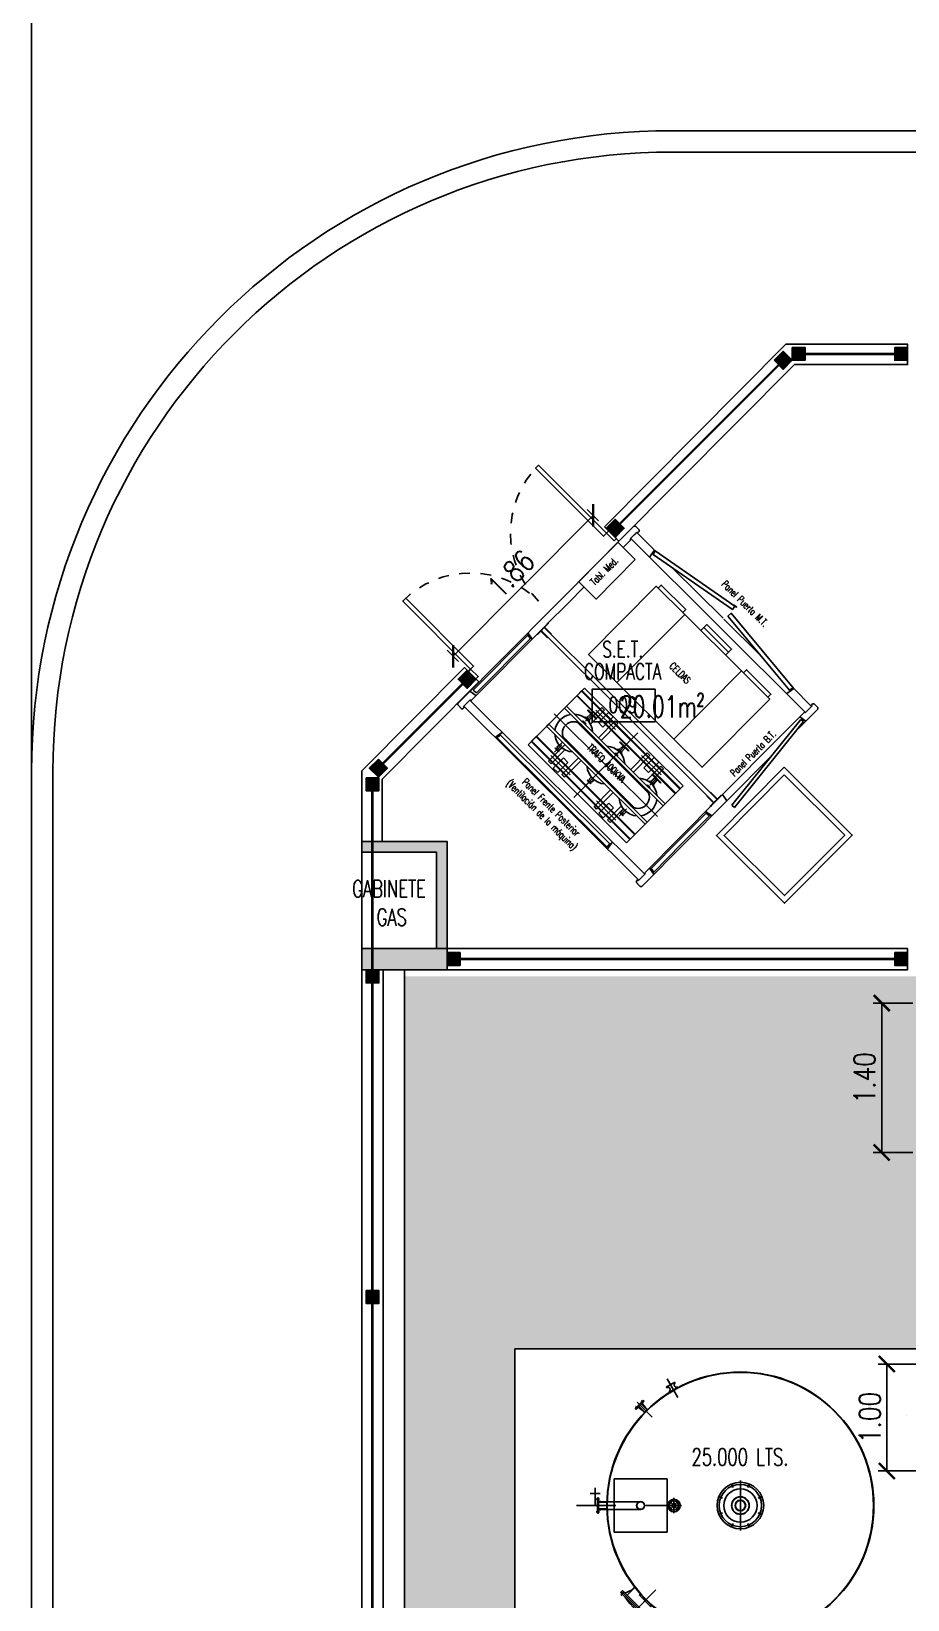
# Model space of a CAD drawing. Header units: millimetres. Extents: x -129 to 3172, y -143 to 919.
# Drawn here: x -61.63 to -53.42, y 30.02 to 44.71 of the extents above; entities that cross this region are included whole.
import ezdxf
from ezdxf.enums import TextEntityAlignment as Align

# ---------------------------------------------------------------- set-up
doc = ezdxf.new("R2010")
doc.units = ezdxf.units.MM
doc.header["$LTSCALE"] = 0.1
doc.linetypes.add('DASHED', pattern=[0.75, 0.5, -0.25])
doc.linetypes.add('HIDDEN', pattern=[9.525, 6.35, -3.175])
for name, color, linetype in [('A-CORDONES', 2, 'Continuous'), ('A-GRANZA', 8, 'Continuous'), ('A-MURO BLOCK', 4, 'Continuous'), ('A-TXT', 1, 'Continuous'), ('A-VISTAS', 251, 'Continuous'), ('C-METALICA', 8, 'Continuous'), ('E-GENERAL', 8, 'Continuous'), ('E-TXT', 7, 'Continuous'), ('H-HATCH MURO', 252, 'Continuous'), ('IE-CAÑEROS', 1, 'Continuous'), ('MET-LANA VIDRIO', 8, 'Continuous'), ('R-CUADRO REF', 1, 'Continuous'), ('R-NOMBRE LOCAL', 7, 'Continuous'), ('RLV-AUXILIARES', 252, 'Continuous'), ('RLV-CORDONES', 2, 'Continuous'), ('zA-COTAS', 1, 'Continuous')]:
    doc.layers.add(name, color=color, linetype=linetype)
doc.styles.add('ROMANS', font='ROMANS.SHX', dxfattribs={"width": 0.8, "height": 0.2})
doc.styles.get("Standard").update_dxf_attribs({"font": 'arial.ttf'})
doc.styles.add('VAUX', font='romans.shx', dxfattribs={"width": 0.85})
doc.linetypes.add('REFERENCIAL CORTE TRANSVERSAL WM$0$BATTING', pattern='A,0.00254,-2.54,[134,ltypeshp.shx,S=2.54,R=0,X=-2.54,Y=0],-5.08,[134,ltypeshp.shx,S=2.54,R=180,X=2.54,Y=0],-2.54', length=10.16254)
doc.dimstyles.new('COTA 1-125', dxfattribs={"dimtxt": 0.2, "dimasz": 0.15, "dimexe": 0.08, "dimexo": 0.08, "dimgap": 0.06, "dimtad": 1, "dimzin": 0, "dimdsep": 46, "dimtxsty": 'ROMANS', "dimblk": 'ARCHTICK', "dimcen": 0, "dimclrd": 256, "dimclre": 8, "dimclrt": 3, "dimadec": 0, "dimazin": 0, "dimtfac": 1, "dimtofl": 0, "dimtmove": 0, "dimatfit": 3, "dimldrblk": 'ARCHTICK', "dimfxl": 1, "dimtolj": 1, "dimtzin": 0, "dimlwd": -1, "dimlwe": -1, "dimarcsym": 0})

# ---------------------------------------------------------------- blocks, each defined once
blk = doc.blocks.new('_ARCHTICK')
at = {"color": 0, "linetype": 'ByBlock', "const_width": 0.15}
blk.add_lwpolyline([(-0.5, -0.5), (0.5, 0.5)], dxfattribs=at)
blk = doc.blocks.new('*D506')
at = {"layer": 'Defpoints', "color": 0, "transparency": 16777216}
for p in [(-53.617, 32.229), (-53.245, 32.229), (-53.245, 31.229)]:
    blk.add_point(p, dxfattribs=at)
at = {"layer": 'zA-COTAS', "color": 8, "linetype": 'HIDDEN', "transparency": 16777216}
for p, q in [((-53.325, 32.229), (-53.697, 32.229)), ((-53.325, 31.229), (-53.697, 31.229))]:
    blk.add_line(p, q, dxfattribs=at)
at = {"layer": 'zA-COTAS', "transparency": 16777216}
blk.add_line((-53.617, 31.229), (-53.617, 32.229), dxfattribs=at)
at = {"layer": 'zA-COTAS', "transparency": 16777216, "xscale": 0.15, "yscale": 0.15, "zscale": 0.15}
for p, rotation in [((-53.617, 32.229), 90), ((-53.617, 31.229), 270)]:
    blk.add_blockref('_ARCHTICK', p, dxfattribs=dict(at, rotation=rotation))
at = {"layer": 'zA-COTAS', "color": 3, "transparency": 16777216, "insert": (-53.777, 31.729), "char_height": 0.2, "attachment_point": 5, "rotation": 90, "style": 'ROMANS'}
blk.add_mtext('\\A1;1.00', dxfattribs=at)
blk = doc.blocks.new('*D507')
at = {"layer": 'Defpoints', "color": 0, "transparency": 16777216}
for p in [(-53.665, 35.61), (-53.293, 35.61, 0.012), (-53.293, 34.21, 0.012)]:
    blk.add_point(p, dxfattribs=at)
at = {"layer": 'zA-COTAS', "color": 8, "linetype": 'HIDDEN', "transparency": 16777216}
for p, q in [((-53.373, 35.61), (-53.745, 35.61)), ((-53.373, 34.21), (-53.745, 34.21))]:
    blk.add_line(p, q, dxfattribs=at)
at = {"layer": 'zA-COTAS', "transparency": 16777216}
blk.add_line((-53.665, 34.21), (-53.665, 35.61), dxfattribs=at)
at = {"layer": 'zA-COTAS', "transparency": 16777216, "xscale": 0.15, "yscale": 0.15, "zscale": 0.15}
for p, rotation in [((-53.665, 35.61), 90), ((-53.665, 34.21), 270)]:
    blk.add_blockref('_ARCHTICK', p, dxfattribs=dict(at, rotation=rotation))
at = {"layer": 'zA-COTAS', "color": 3, "transparency": 16777216, "insert": (-53.825, 34.91), "char_height": 0.2, "attachment_point": 5, "rotation": 90, "style": 'ROMANS'}
blk.add_mtext('\\A1;1.40', dxfattribs=at)
blk = doc.blocks.new('*D514')
at = {"layer": 'Defpoints', "color": 0, "transparency": 16777216}
for p in [(-56.366, 40.176), (-56.259, 40.07), (-57.571, 38.751)]:
    blk.add_point(p, dxfattribs=at)
at = {"layer": 'zA-COTAS', "transparency": 16777216}
blk.add_line((-57.677, 38.857), (-56.366, 40.176), dxfattribs=at)
at = {"layer": 'zA-COTAS', "color": 8, "linetype": 'HIDDEN', "transparency": 16777216}
for p, q in [((-56.316, 40.126), (-56.422, 40.232)), ((-57.627, 38.807), (-57.734, 38.913))]:
    blk.add_line(p, q, dxfattribs=at)
at = {"layer": 'zA-COTAS', "transparency": 16777216, "xscale": 0.15, "yscale": 0.15, "zscale": 0.15}
for p, rotation in [((-56.366, 40.176), 45.16674255848933), ((-57.677, 38.857), 225.1667425584894)]:
    blk.add_blockref('_ARCHTICK', p, dxfattribs=dict(at, rotation=rotation))
at = {"layer": 'zA-COTAS', "color": 3, "transparency": 16777216, "insert": (-57.135, 39.629), "char_height": 0.2, "attachment_point": 5, "rotation": 45.1667, "style": 'ROMANS'}
blk.add_mtext('\\A1;1.86', dxfattribs=at)
blk = doc.blocks.new('Set Compacta')
at = {"layer": 'E-GENERAL'}
for p, q in [((1425.282, 2647.992), (1426.307, 2648.1)), ((1426.31, 2648.065), (1425.286, 2647.958)), ((1426.307, 2648.1), (1426.31, 2648.065)), ((1425.104, 2648.005), (1425.094, 2647.995)), ((1425.104, 2648.005), (1425.094, 2647.995)), ((1425.094, 2647.995), (1425.104, 2648.005)), ((1425.094, 2647.995), (1425.094, 2647.955)), ((1425.094, 2647.995), (1425.094, 2647.955)), ((1425.094, 2647.945), (1425.094, 2647.995)), ((1425.104, 2647.935), (1425.094, 2647.945)), ((1425.104, 2647.935), (1425.094, 2647.945)), ((1425.104, 2647.935), (1425.094, 2647.945)), ((1425.4, 2648.005), (1425.104, 2648.005)), ((1425.104, 2647.935), (1425.119, 2647.935)), ((1425.119, 2647.935), (1425.122, 2647.945)), ((1425.122, 2647.945), (1425.212, 2647.945)), ((1425.127, 2647.701), (1425.127, 2647.945)), ((1425.207, 2645.635), (1425.207, 2647.945)), ((1425.214, 2647.935), (1425.212, 2647.945)), ((1425.214, 2647.935), (1425.529, 2647.935)), ((1425.264, 2648.005), (1425.276, 2647.935)), ((1425.282, 2647.992), (1425.286, 2647.958)), ((1425.529, 2647.935), (1426.329, 2647.935)), ((1427.444, 2648.005), (1425.735, 2648.005)), ((1426.302, 2647.935), (1426.314, 2648.005)), ((1426.379, 2647.935), (1427.334, 2647.935)), ((1426.514, 2648.005), (1426.526, 2647.935)), ((1427.284, 2648.005), (1427.272, 2647.935)), ((1427.334, 2647.935), (1427.337, 2647.945)), ((1427.342, 2645.635), (1427.342, 2647.945)), ((1427.422, 2645.635), (1427.422, 2647.945)), ((1427.429, 2647.935), (1427.427, 2647.945)), ((1427.429, 2647.935), (1427.444, 2647.935)), ((1427.444, 2648.005), (1427.454, 2647.995)), ((1427.454, 2647.995), (1427.444, 2648.005)), ((1427.444, 2647.935), (1427.454, 2647.945)), ((1427.444, 2647.935), (1427.454, 2647.945)), ((1427.454, 2647.995), (1427.454, 2647.955)), ((1427.454, 2647.945), (1427.454, 2647.995)), ((1425.127, 2647.708), (1425.207, 2647.695)), ((1427.254, 2647.616), (1426.504, 2647.616)), ((1426.504, 2647.616), (1426.504, 2646.316)), ((1426.539, 2646.316, 0), (1426.539, 2647.616)), ((1426.539, 2647.616), (1426.609, 2647.616)), ((1426.546, 2646.316, 0), (1426.546, 2647.616)), ((1426.602, 2646.316, 0), (1426.602, 2647.616)), ((1426.609, 2646.316, 0), (1426.609, 2647.616)), ((1426.743, 2647.616), (1426.743, 2646.316)), ((1426.743, 2647.616), (1426.769, 2647.616)), ((1426.769, 2647.616), (1426.769, 2646.316)), ((1426.875, 2647.648), (1426.875, 2646.284)), ((1426.981, 2647.616), (1426.981, 2646.316)), ((1427.008, 2647.616), (1426.981, 2647.616)), ((1427.008, 2647.616), (1427.008, 2646.316)), ((1427.141, 2646.316, 0), (1427.141, 2647.616)), ((1427.141, 2647.616), (1427.212, 2647.616)), ((1427.148, 2646.316, 0), (1427.148, 2647.616)), ((1427.205, 2646.316, 0), (1427.205, 2647.616)), ((1427.212, 2646.316, 0), (1427.212, 2647.616)), ((1427.254, 2646.316), (1427.254, 2647.616)), ((1426.634, 2647.447), (1426.627, 2647.447)), ((1426.627, 2647.447), (1426.627, 2647.334)), ((1426.634, 2647.334), (1426.634, 2647.447)), ((1426.781, 2647.439), (1426.781, 2646.492)), ((1426.97, 2647.439), (1426.97, 2646.492)), ((1427.342, 2647.516), (1427.422, 2647.529)), ((1427.422, 2647.529), (1427.362, 2647.519)), ((1425.127, 2646.787), (1425.127, 2647.28)), ((1426.642, 2647.298), (1426.508, 2647.298)), ((1426.508, 2647.298), (1426.508, 2647.237)), ((1426.699, 2647.373), (1426.521, 2647.373)), ((1426.521, 2647.373), (1426.521, 2647.338)), ((1426.521, 2647.338), (1426.706, 2647.338)), ((1426.575, 2647.396), (1426.575, 2647.139)), ((1426.719, 2647.391), (1426.622, 2647.391)), ((1426.627, 2647.334), (1426.634, 2647.334)), ((1426.636, 2647.38), (1426.636, 2647.402)), ((1426.638, 2647.404), (1426.684, 2647.407)), ((1426.638, 2647.378), (1426.684, 2647.375)), ((1426.642, 2647.237), (1426.642, 2647.298)), ((1426.689, 2647.409), (1426.684, 2647.409)), ((1426.684, 2647.409), (1426.684, 2647.373)), ((1426.684, 2647.373), (1426.689, 2647.373)), ((1426.696, 2647.419), (1426.689, 2647.419)), ((1426.689, 2647.419), (1426.689, 2647.363)), ((1426.689, 2647.373), (1426.689, 2647.409)), ((1426.689, 2647.363), (1426.696, 2647.363)), ((1426.696, 2647.363), (1426.696, 2647.419)), ((1426.731, 2647.393), (1426.731, 2647.393)), ((1426.732, 2647.393), (1426.731, 2647.393)), ((1426.732, 2647.393), (1426.731, 2647.393)), ((1426.732, 2647.393), (1426.731, 2647.393)), ((1426.732, 2647.392), (1426.731, 2647.392)), ((1426.732, 2647.392), (1426.731, 2647.392)), ((1426.732, 2647.392), (1426.731, 2647.392)), ((1426.732, 2647.392), (1426.731, 2647.392)), ((1426.732, 2647.392), (1426.731, 2647.392)), ((1426.732, 2647.392), (1426.731, 2647.392)), ((1426.732, 2647.392), (1426.731, 2647.392)), ((1426.732, 2647.392), (1426.731, 2647.392)), ((1426.731, 2647.391), (1426.731, 2647.391)), ((1426.731, 2647.391), (1426.732, 2647.391)), ((1426.732, 2647.391), (1426.731, 2647.391)), ((1426.732, 2647.391), (1426.731, 2647.391)), ((1426.731, 2647.391), (1426.732, 2647.391)), ((1426.743, 2647.408), (1426.732, 2647.408)), ((1426.732, 2647.408), (1426.732, 2647.374)), ((1426.732, 2647.393), (1426.732, 2647.393)), ((1426.732, 2647.391), (1426.732, 2647.391)), ((1426.732, 2647.374), (1426.743, 2647.374)), ((1427.128, 2647.391), (1427.031, 2647.391)), ((1427.044, 2647.338), (1427.229, 2647.338)), ((1427.229, 2647.373), (1427.045, 2647.373)), ((1427.052, 2647.409), (1427.081, 2647.409)), ((1427.052, 2647.373), (1427.052, 2647.409)), ((1427.052, 2647.405), (1427.052, 2647.405)), ((1427.081, 2647.373), (1427.052, 2647.373)), ((1427.081, 2647.409), (1427.081, 2647.373)), ((1427.081, 2647.405), (1427.093, 2647.405)), ((1427.093, 2647.413), (1427.101, 2647.413)), ((1427.093, 2647.369), (1427.093, 2647.413)), ((1427.101, 2647.369), (1427.093, 2647.369)), ((1427.101, 2647.413), (1427.101, 2647.369)), ((1427.243, 2647.298), (1427.108, 2647.298)), ((1427.108, 2647.298), (1427.108, 2647.237)), ((1427.175, 2647.396), (1427.175, 2647.139)), ((1427.229, 2647.338), (1427.229, 2647.373)), ((1427.243, 2647.237), (1427.243, 2647.298)), ((1426.508, 2647.237), (1426.642, 2647.237)), ((1426.743, 2647.196), (1426.521, 2647.196)), ((1426.521, 2647.196), (1426.521, 2647.161)), ((1426.521, 2647.161), (1426.743, 2647.161)), ((1427.229, 2647.196), (1427.008, 2647.196)), ((1427.008, 2647.161), (1427.229, 2647.161)), ((1427.108, 2647.237), (1427.243, 2647.237)), ((1427.229, 2647.161), (1427.229, 2647.196)), ((1425.315, 2646.71), (1425.315, 2647.035)), ((1426.634, 2647.023), (1426.627, 2647.023)), ((1426.627, 2647.023), (1426.627, 2646.909)), ((1426.634, 2646.909), (1426.634, 2647.023)), ((1426.689, 2646.984), (1426.684, 2646.984)), ((1426.684, 2646.984), (1426.684, 2646.948)), ((1426.696, 2646.994), (1426.689, 2646.994)), ((1426.689, 2646.994), (1426.689, 2646.938)), ((1426.689, 2646.948), (1426.689, 2646.984)), ((1426.696, 2646.938), (1426.696, 2646.994)), ((1426.743, 2646.983), (1426.732, 2646.983)), ((1426.732, 2646.983), (1426.732, 2646.949)), ((1427.052, 2646.984), (1427.081, 2646.984)), ((1427.052, 2646.948), (1427.052, 2646.984)), ((1427.081, 2646.984), (1427.081, 2646.948)), ((1427.093, 2646.988), (1427.101, 2646.988)), ((1427.093, 2646.944), (1427.093, 2646.988)), ((1427.101, 2646.988), (1427.101, 2646.944)), ((1426.449, 2646.966), (1427.302, 2646.966)), ((1426.719, 2646.966), (1426.622, 2646.966)), ((1426.627, 2646.909), (1426.634, 2646.909)), ((1426.636, 2646.955), (1426.636, 2646.977)), ((1426.638, 2646.979), (1426.684, 2646.982)), ((1426.638, 2646.953), (1426.684, 2646.95)), ((1426.684, 2646.948), (1426.689, 2646.948)), ((1426.689, 2646.938), (1426.696, 2646.938)), ((1426.731, 2646.968), (1426.731, 2646.968)), ((1426.732, 2646.968), (1426.731, 2646.968)), ((1426.732, 2646.968), (1426.731, 2646.968)), ((1426.732, 2646.968), (1426.731, 2646.968)), ((1426.732, 2646.968), (1426.731, 2646.968)), ((1426.732, 2646.967), (1426.731, 2646.967)), ((1426.732, 2646.967), (1426.731, 2646.967)), ((1426.732, 2646.967), (1426.731, 2646.967)), ((1426.732, 2646.967), (1426.731, 2646.967)), ((1426.732, 2646.967), (1426.731, 2646.967)), ((1426.732, 2646.967), (1426.731, 2646.967)), ((1426.732, 2646.967), (1426.731, 2646.967)), ((1426.731, 2646.966), (1426.731, 2646.966)), ((1426.731, 2646.966), (1426.732, 2646.966)), ((1426.732, 2646.966), (1426.731, 2646.966)), ((1426.732, 2646.966), (1426.731, 2646.966)), ((1426.731, 2646.966), (1426.732, 2646.966)), ((1426.732, 2646.968), (1426.732, 2646.968)), ((1426.732, 2646.966), (1426.732, 2646.966)), ((1426.732, 2646.949), (1426.743, 2646.949)), ((1427.128, 2646.966), (1427.031, 2646.966)), ((1427.081, 2646.948), (1427.052, 2646.948)), ((1427.101, 2646.944), (1427.093, 2646.944)), ((1425.127, 2646.109), (1425.127, 2646.775)), ((1426.642, 2646.696), (1426.508, 2646.696)), ((1426.508, 2646.696), (1426.508, 2646.636)), ((1426.743, 2646.771), (1426.521, 2646.771)), ((1426.521, 2646.771), (1426.521, 2646.736)), ((1426.521, 2646.736), (1426.743, 2646.736)), ((1426.575, 2646.794), (1426.575, 2646.537)), ((1426.642, 2646.636), (1426.642, 2646.696)), ((1427.229, 2646.771), (1427.008, 2646.771)), ((1427.008, 2646.736), (1427.229, 2646.736)), ((1427.243, 2646.696), (1427.108, 2646.696)), ((1427.108, 2646.696), (1427.108, 2646.636)), ((1427.175, 2646.794), (1427.175, 2646.537)), ((1427.229, 2646.736), (1427.229, 2646.771)), ((1427.243, 2646.636), (1427.243, 2646.696)), ((1426.508, 2646.636), (1426.642, 2646.636)), ((1426.706, 2646.594), (1426.521, 2646.594)), ((1426.521, 2646.594), (1426.521, 2646.559)), ((1426.521, 2646.559), (1426.699, 2646.559)), ((1426.634, 2646.598), (1426.627, 2646.598)), ((1426.627, 2646.598), (1426.627, 2646.484)), ((1426.634, 2646.484), (1426.634, 2646.598)), ((1426.636, 2646.53), (1426.636, 2646.552)), ((1426.638, 2646.554), (1426.684, 2646.557)), ((1426.689, 2646.559), (1426.684, 2646.559)), ((1426.684, 2646.559), (1426.684, 2646.523)), ((1426.696, 2646.569), (1426.689, 2646.569)), ((1426.689, 2646.569), (1426.689, 2646.513)), ((1426.689, 2646.523), (1426.689, 2646.559)), ((1426.696, 2646.513), (1426.696, 2646.569)), ((1426.731, 2646.543), (1426.731, 2646.543)), ((1426.732, 2646.543), (1426.731, 2646.543)), ((1426.732, 2646.543), (1426.731, 2646.543)), ((1426.732, 2646.543), (1426.731, 2646.543)), ((1426.732, 2646.543), (1426.731, 2646.543)), ((1426.732, 2646.542), (1426.731, 2646.542)), ((1426.732, 2646.542), (1426.731, 2646.542)), ((1426.732, 2646.542), (1426.731, 2646.542)), ((1426.732, 2646.542), (1426.731, 2646.542)), ((1426.732, 2646.542), (1426.731, 2646.542)), ((1426.732, 2646.542), (1426.731, 2646.542)), ((1426.732, 2646.542), (1426.731, 2646.542)), ((1426.732, 2646.559), (1426.732, 2646.524)), ((1426.743, 2646.559), (1426.732, 2646.559)), ((1426.732, 2646.543), (1426.732, 2646.543)), ((1427.008, 2646.559), (1427.229, 2646.559)), ((1427.229, 2646.594), (1427.044, 2646.594)), ((1427.052, 2646.559), (1427.081, 2646.559)), ((1427.052, 2646.523), (1427.052, 2646.559)), ((1427.081, 2646.559), (1427.081, 2646.523)), ((1427.093, 2646.563), (1427.101, 2646.563)), ((1427.093, 2646.519), (1427.093, 2646.563)), ((1427.101, 2646.563), (1427.101, 2646.519)), ((1427.108, 2646.636), (1427.243, 2646.636)), ((1427.229, 2646.559), (1427.229, 2646.594)), ((1426.719, 2646.541), (1426.622, 2646.541)), ((1426.627, 2646.484), (1426.634, 2646.484)), ((1426.638, 2646.528), (1426.684, 2646.525)), ((1426.684, 2646.523), (1426.689, 2646.523)), ((1426.689, 2646.513), (1426.696, 2646.513)), ((1426.732, 2646.542), (1426.731, 2646.542)), ((1426.731, 2646.541), (1426.731, 2646.541)), ((1426.731, 2646.541), (1426.732, 2646.541)), ((1426.732, 2646.541), (1426.731, 2646.541)), ((1426.731, 2646.541), (1426.732, 2646.541)), ((1426.732, 2646.541), (1426.732, 2646.541)), ((1426.732, 2646.524), (1426.743, 2646.524)), ((1427.052, 2646.527), (1427.008, 2646.527)), ((1427.128, 2646.541), (1427.031, 2646.541)), ((1427.081, 2646.523), (1427.052, 2646.523)), ((1427.093, 2646.527), (1427.081, 2646.527)), ((1427.101, 2646.519), (1427.093, 2646.519)), ((1426.504, 2646.316), (1427.254, 2646.316)), ((1426.539, 2646.316), (1426.609, 2646.316)), ((1426.609, 2646.316), (1426.539, 2646.316)), ((1426.769, 2646.316), (1426.743, 2646.316)), ((1426.981, 2646.316), (1427.008, 2646.316)), ((1427.141, 2646.316), (1427.212, 2646.316)), ((1427.212, 2646.316), (1427.141, 2646.316)), ((1427.422, 2646.049), (1427.342, 2646.062)), ((1427.422, 2646.049), (1427.362, 2646.059)), ((1427.362, 2646.059), (1427.422, 2646.049)), ((1425.127, 2645.871), (1425.207, 2645.885)), ((1425.127, 2645.635), (1425.127, 2645.878)), ((1425.104, 2645.645), (1425.094, 2645.635)), ((1425.104, 2645.645), (1425.094, 2645.635)), ((1425.104, 2645.645), (1425.094, 2645.635)), ((1425.104, 2645.645), (1425.094, 2645.635)), ((1425.104, 2645.645), (1425.094, 2645.635)), ((1425.104, 2645.645), (1425.094, 2645.635)), ((1425.094, 2645.635), (1425.094, 2645.585)), ((1425.094, 2645.585), (1425.094, 2645.625)), ((1425.094, 2645.585), (1425.094, 2645.625)), ((1425.104, 2645.575), (1425.094, 2645.585)), ((1425.104, 2645.575), (1425.094, 2645.585)), ((1425.119, 2645.645), (1425.104, 2645.645)), ((1425.104, 2645.645), (1425.119, 2645.645)), ((1425.529, 2645.575), (1425.104, 2645.575)), ((1425.114, 2645.645), (1425.119, 2645.645)), ((1425.119, 2645.645), (1425.122, 2645.635)), ((1425.122, 2645.635), (1425.212, 2645.635)), ((1425.132, 2645.635), (1425.172, 2645.635)), ((1425.214, 2645.645), (1425.212, 2645.635)), ((1425.214, 2645.645), (1425.317, 2645.645)), ((1427.444, 2645.575), (1425.529, 2645.575)), ((1425.837, 2645.645), (1426.049, 2645.645)), ((1426.049, 2645.645), (1426.329, 2645.645)), ((1426.379, 2645.645), (1427.334, 2645.645)), ((1426.526, 2645.645), (1426.514, 2645.575)), ((1426.514, 2645.575), (1426.526, 2645.645)), ((1427.284, 2645.575), (1427.272, 2645.645)), ((1427.284, 2645.575), (1427.272, 2645.645)), ((1427.334, 2645.645), (1427.337, 2645.635)), ((1427.417, 2645.635), (1427.377, 2645.635)), ((1427.429, 2645.645), (1427.427, 2645.635)), ((1427.429, 2645.645), (1427.444, 2645.645)), ((1427.432, 2645.645), (1427.444, 2645.645)), ((1427.444, 2645.645), (1427.454, 2645.635)), ((1427.444, 2645.645), (1427.454, 2645.635)), ((1427.444, 2645.645), (1427.454, 2645.635)), ((1427.444, 2645.645), (1427.454, 2645.635)), ((1427.444, 2645.575), (1427.454, 2645.585)), ((1427.454, 2645.585), (1427.444, 2645.575)), ((1427.454, 2645.635), (1427.454, 2645.585)), ((1427.454, 2645.585), (1427.454, 2645.625))]:
    blk.add_line(p, q, dxfattribs=at)
at = {"layer": 'E-GENERAL', "linetype": 'Continuous'}
for p, q in [((1426.465, 2647.935), (1426.315, 2647.935)), ((1426.315, 2647.935), (1426.315, 2647.931)), ((1426.465, 2647.931), (1426.315, 2647.931)), ((1426.365, 2647.841), (1426.365, 2647.931)), ((1426.37, 2647.931), (1426.37, 2645.649)), ((1426.41, 2647.931), (1426.41, 2645.649)), ((1426.415, 2647.841), (1426.415, 2647.931)), ((1426.452, 2647.938), (1426.455, 2647.935)), ((1426.465, 2647.935), (1426.465, 2647.931)), ((1427.427, 2647.945), (1427.337, 2647.945)), ((1427.342, 2647.945), (1427.422, 2647.945)), ((1426.37, 2647.841), (1426.365, 2647.841)), ((1426.415, 2647.841), (1426.41, 2647.841)), ((1426.365, 2645.649), (1426.365, 2645.739)), ((1426.37, 2645.739), (1426.365, 2645.739)), ((1426.415, 2645.739), (1426.41, 2645.739)), ((1426.415, 2645.649), (1426.415, 2645.739)), ((1426.465, 2645.649), (1426.315, 2645.649)), ((1426.315, 2645.649), (1426.315, 2645.645)), ((1426.465, 2645.645), (1426.315, 2645.645)), ((1426.465, 2645.649), (1426.465, 2645.645)), ((1427.248, 2645.63), (1427.255, 2645.59)), ((1427.427, 2645.635), (1427.337, 2645.635)), ((1427.342, 2645.635), (1427.421, 2645.635)), ((1427.342, 2645.635), (1427.422, 2645.635))]:
    blk.add_line(p, q, dxfattribs=at)
at = {"layer": 'E-GENERAL'}
for points in [[(1426.899, 2647.99), (1426.528, 2647.99), (1426.534, 2647.95), (1426.899, 2647.95)], [(1426.899, 2647.99), (1427.27, 2647.99), (1427.264, 2647.95), (1426.899, 2647.95)], [(1424.969, 2646.773), (1424.966, 2646.791), (1424.962, 2646.79), (1424.968, 2646.761), (1424.971, 2646.761)], [(1424.969, 2646.773), (1425.008, 2646.78), (1425.165, 2645.892), (1425.127, 2645.878), (1424.971, 2646.761)], [(1427.255, 2645.59), (1426.528, 2645.59), (1426.534, 2645.63), (1427.248, 2645.63)]]:
    blk.add_lwpolyline(points, dxfattribs=at)
for points in [[(1425.08, 2646.793), (1425.166, 2647.691), (1425.127, 2647.701), (1425.04, 2646.796)], [(1427.412, 2647.518), (1427.412, 2646.062), (1427.372, 2646.068), (1427.372, 2647.511)]]:
    blk.add_lwpolyline(points, close=True, dxfattribs=at)
at = {"layer": 'E-GENERAL', "elevation": 0}
for points in [[(1425.355, 2647.27), (1425.315, 2647.27), (1425.315, 2647.595), (1425.355, 2647.595)], [(1425.355, 2646.71), (1425.275, 2646.71), (1425.275, 2647.035), (1425.355, 2647.035)], [(1425.355, 2646.145), (1425.315, 2646.145), (1425.315, 2646.47), (1425.355, 2646.47)]]:
    blk.add_lwpolyline(points, dxfattribs=at)
for points in [[(1425.355, 2647.62), (1426.255, 2647.62), (1426.255, 2647.245), (1425.355, 2647.245)], [(1425.355, 2647.245), (1426.255, 2647.245), (1426.255, 2646.495), (1425.355, 2646.495)], [(1425.355, 2646.495), (1426.255, 2646.495), (1426.255, 2646.12), (1425.355, 2646.12)]]:
    blk.add_lwpolyline(points, close=True, dxfattribs=at)
at = {"layer": 'E-GENERAL', "linetype": 'Continuous'}
blk.add_lwpolyline([(1425.317, 2645.805), (1425.317, 2645.575), (1425.837, 2645.575), (1425.837, 2645.805)], close=True, dxfattribs=at)
at = {"layer": 'E-GENERAL'}
for centre, radius, start, end in [((1426.875, 2647.391), 0.177, 138.4547, 221.5453), ((1426.875, 2647.391), 0.177, 53.1301, 126.8699), ((1426.875, 2647.391), 0.106, 0, 180), ((1426.875, 2647.391), 0.177, 318.4547, 41.5453), ((1426.638, 2647.402), 0.00212, 95.6235, 180), ((1426.638, 2647.38), 0.00212, 180, 264.3765), ((1426.731, 2647.392), 0.0000639, 270.4535, 84.0939), ((1426.731, 2647.393), 0.0000639, 270.4535, 84.0939), ((1426.731, 2647.392), 0.0000639, 270.4535, 84.0939), ((1426.731, 2647.392), 0.0000639, 270.4535, 84.0939), ((1426.731, 2647.392), 0.0000639, 270.4535, 84.0939), ((1426.731, 2647.391), 0.0000639, 270.4535, 84.0939), ((1426.731, 2647.392), 0.0000639, 270.4535, 84.0939), ((1426.731, 2647.392), 0.0000639, 270.4535, 84.0939), ((1426.731, 2647.392), 0.0000639, 270.4535, 84.0939), ((1426.731, 2647.392), 0.0000639, 270.4535, 84.0939), ((1426.731, 2647.391), 0.0000639, 270.4535, 84.0939), ((1426.731, 2647.391), 0.0000603, 267.2737, 87.2737), ((1426.732, 2647.392), 0.0000639, 95.9061, 269.5465), ((1426.732, 2647.393), 0.0000639, 95.9061, 269.5465), ((1426.732, 2647.392), 0.0000639, 95.9061, 269.5465), ((1426.732, 2647.392), 0.0000639, 95.9061, 269.5465), ((1426.732, 2647.392), 0.0000639, 95.9061, 269.5465), ((1426.732, 2647.391), 0.0000639, 95.9061, 269.5465), ((1426.732, 2647.392), 0.0000639, 95.9061, 269.5465), ((1426.732, 2647.392), 0.0000639, 95.9061, 269.5465), ((1426.732, 2647.392), 0.0000639, 95.9061, 269.5465), ((1426.732, 2647.392), 0.0000639, 95.9061, 269.5465), ((1426.732, 2647.391), 0.0000603, 92.7263, 272.7263), ((1426.732, 2647.391), 0.0000639, 95.9061, 269.5465), ((1426.875, 2646.966), 0.177, 138.4547, 221.5453), ((1426.875, 2646.966), 0.177, 318.4547, 41.5453), ((1426.638, 2646.977), 0.00212, 95.6235, 180), ((1426.638, 2646.955), 0.00212, 180, 264.3765), ((1426.731, 2646.968), 0.0000639, 270.4535, 84.0939), ((1426.731, 2646.967), 0.0000639, 270.4535, 84.0939), ((1426.731, 2646.968), 0.0000639, 270.4535, 84.0939), ((1426.731, 2646.967), 0.0000639, 270.4535, 84.0939), ((1426.731, 2646.967), 0.0000639, 270.4535, 84.0939), ((1426.731, 2646.967), 0.0000639, 270.4535, 84.0939), ((1426.731, 2646.967), 0.0000639, 270.4535, 84.0939), ((1426.731, 2646.967), 0.0000639, 270.4535, 84.0939), ((1426.731, 2646.967), 0.0000639, 270.4535, 84.0939), ((1426.731, 2646.967), 0.0000639, 270.4535, 84.0939), ((1426.731, 2646.966), 0.0000639, 270.4535, 84.0939), ((1426.731, 2646.966), 0.0000603, 267.2737, 87.2737), ((1426.732, 2646.968), 0.0000639, 95.9061, 269.5465), ((1426.732, 2646.967), 0.0000639, 95.9061, 269.5465), ((1426.732, 2646.968), 0.0000639, 95.9061, 269.5465), ((1426.732, 2646.967), 0.0000639, 95.9061, 269.5465), ((1426.732, 2646.967), 0.0000639, 95.9061, 269.5465), ((1426.732, 2646.967), 0.0000639, 95.9061, 269.5465), ((1426.732, 2646.967), 0.0000639, 95.9061, 269.5465), ((1426.732, 2646.967), 0.0000639, 95.9061, 269.5465), ((1426.732, 2646.967), 0.0000639, 95.9061, 269.5465), ((1426.732, 2646.967), 0.0000639, 95.9061, 269.5465), ((1426.732, 2646.966), 0.0000603, 92.7263, 272.7263), ((1426.732, 2646.966), 0.0000639, 95.9061, 269.5465), ((1426.638, 2646.552), 0.00212, 95.6235, 180), ((1426.875, 2646.541), 0.177, 138.4547, 221.5453), ((1426.731, 2646.543), 0.0000639, 270.4535, 84.0939), ((1426.731, 2646.543), 0.0000639, 270.4535, 84.0939), ((1426.731, 2646.543), 0.0000639, 270.4535, 84.0939), ((1426.731, 2646.542), 0.0000639, 270.4535, 84.0939), ((1426.731, 2646.542), 0.0000639, 270.4535, 84.0939), ((1426.731, 2646.542), 0.0000639, 270.4535, 84.0939), ((1426.731, 2646.542), 0.0000639, 270.4535, 84.0939), ((1426.731, 2646.542), 0.0000639, 270.4535, 84.0939), ((1426.731, 2646.542), 0.0000639, 270.4535, 84.0939), ((1426.731, 2646.542), 0.0000639, 270.4535, 84.0939), ((1426.732, 2646.543), 0.0000639, 95.9061, 269.5465), ((1426.732, 2646.543), 0.0000639, 95.9061, 269.5465), ((1426.732, 2646.543), 0.0000639, 95.9061, 269.5465), ((1426.732, 2646.542), 0.0000639, 95.9061, 269.5465), ((1426.732, 2646.542), 0.0000639, 95.9061, 269.5465), ((1426.732, 2646.542), 0.0000639, 95.9061, 269.5465), ((1426.732, 2646.542), 0.0000639, 95.9061, 269.5465), ((1426.732, 2646.542), 0.0000639, 95.9061, 269.5465), ((1426.732, 2646.542), 0.0000639, 95.9061, 269.5465), ((1426.732, 2646.542), 0.0000639, 95.9061, 269.5465), ((1426.875, 2646.541), 0.177, 318.4547, 41.5453), ((1426.638, 2646.53), 0.00212, 180, 264.3765), ((1426.731, 2646.542), 0.0000639, 270.4535, 84.0939), ((1426.731, 2646.541), 0.0000603, 267.2737, 87.2737), ((1426.732, 2646.542), 0.0000639, 95.9061, 269.5465), ((1426.732, 2646.541), 0.0000603, 92.7263, 272.7263), ((1426.875, 2646.541), 0.106, 180, 0), ((1426.875, 2646.541), 0.177, 233.1301, 306.8699)]:
    blk.add_arc(centre, radius, start, end, dxfattribs=at)
at = {"layer": 'E-TXT', "char_height": 0.0675, "attachment_point": 1}
for s, insert, width, rotation in [('{\\Fromans|c0;\\W0.7;Panel Puerta B.T.}', (1426.105, 2647.832), 0.92575, 180), ('\\pi0.26223;{\\Fromans|c0;\\W0.7;Panel Frente Posterior\\P\\pi0.16548;(Ventilación de la máquina)}', (1427.482, 2646.261), 1.33445, 90), ('{\\Fromans|c0;\\W0.7;TRAFO 400KVA}', (1426.826, 2646.726), 0.92575, 90), ('{\\Fromans|c0;\\W0.7;Panel Puerta M.T.}', (1424.851, 2646.541), 1.33445, 90), ('{\\Fromans|c0;\\W0.7;CELDAS}', (1425.741, 2646.734), 0.92575, 90), ('{\\Fromans|c0;\\W0.7;Tabl. Med.}', (1425.76, 2645.641), 0.92575, 180)]:
    blk.add_mtext(s, dxfattribs=dict(at, insert=insert, width=width, rotation=rotation))
blk = doc.blocks.new('A$C2E1B6E35')
at = {"layer": 'E-GENERAL'}
for p, q in [((-0.684, 1.184), (-0.584, 1.011)), ((-0.693, 1.107), (-0.612, 1.153)), ((-0.584, 1.105), (-0.665, 1.058)), ((-0.946, 0.946), (-0.985, 0.908)), ((-0.985, 0.908), (-0.976, 0.899)), ((-0.959, 0.906), (-0.98, 0.927)), ((-0.976, 0.899), (-0.937, 0.937)), ((-0.967, 0.908), (-0.976, 0.917)), ((-0.961, 0.914), (-0.97, 0.923)), ((-0.967, 0.967), (-0.825, 0.825)), ((-0.891, 0.869), (-0.957, 0.935)), ((-0.955, 0.92), (-0.919, 0.891)), ((-0.946, 0.946), (-0.908, 0.985)), ((-0.899, 0.976), (-0.937, 0.937)), ((-0.869, 0.891), (-0.935, 0.957)), ((-0.906, 0.959), (-0.927, 0.98)), ((-0.914, 0.961), (-0.923, 0.97)), ((-0.92, 0.955), (-0.891, 0.919)), ((-0.894, 0.866), (-0.919, 0.891)), ((-0.908, 0.967), (-0.917, 0.976)), ((-0.908, 0.985), (-0.899, 0.976)), ((-0.866, 0.894), (-0.891, 0.919)), ((-0.88, 0.88), (-0.866, 0.894)), ((-0.88, 0.88), (-0.894, 0.866)), ((-1.359, 0), (-1.359, 0.165)), ((-0.069, 0.167), (-0.083, 0.201)), ((0, 0.233), (0, -0.233)), ((0, 0.233), (0, -0.233)), ((0.069, 0.167), (0.083, 0.201)), ((-1.405, 0.113), (-1.312, 0.113)), ((-1.367, 0), (-1.167, 0)), ((-1.367, 0), (-1.167, 0)), ((-1.367, 0), (-1.167, 0)), ((-1.365, 0), (-1.166, 0)), ((-1.319, 0.059), (-1.348, 0.059)), ((-1.338, 0), (-1.338, 0.071)), ((-1.338, 0.071), (-1.326, 0.071)), ((-1.326, 0.064), (-1.338, 0.064)), ((-1.326, 0.055), (-1.338, 0.055)), ((-1.338, 0), (-1.338, -0.071)), ((-1.326, 0.071), (-1.326, 0)), ((-1.326, 0.042), (-1.28, 0.036)), ((-1.326, 0.031), (-1.245, 0.031)), ((-1.326, 0), (-1.326, 0.031)), ((-1.326, -0.071), (-1.326, 0)), ((-1.326, 0), (-1.326, -0.031)), ((-1.245, 0.036), (-1.28, 0.036)), ((-1.243, 0.035), (-0.932, 0.035)), ((-0.685, 0), (-0.896, 0)), ((-0.685, 0), (-0.896, 0)), ((-0.55, 0), (-0.695, 0)), ((-0.575, 0), (-0.669, 0)), ((-0.645, 0.023), (-0.664, 0.042)), ((-0.634, 0.012), (-0.648, 0.025)), ((-0.622, 0.073), (-0.622, -0.073)), ((-0.622, 0.047), (-0.622, -0.047)), ((-0.611, 0.012), (-0.597, 0.025)), ((-0.6, 0.023), (-0.581, 0.042)), ((-0.167, 0.069), (-0.201, 0.083)), ((0.167, 0.069), (0.201, 0.083)), ((-1.319, -0.059), (-1.348, -0.059)), ((-1.326, -0.055), (-1.338, -0.055)), ((-1.326, -0.064), (-1.338, -0.064)), ((-1.338, -0.071), (-1.326, -0.071)), ((-1.326, -0.031), (-1.245, -0.031)), ((-1.326, -0.042), (-1.28, -0.036)), ((-1.245, -0.036), (-1.28, -0.036)), ((-1.245, -0.036), (-0.934, -0.036)), ((-0.645, -0.023), (-0.664, -0.042)), ((-0.634, -0.012), (-0.648, -0.025)), ((-0.611, -0.012), (-0.597, -0.025)), ((-0.6, -0.023), (-0.581, -0.042)), ((-0.167, -0.069), (-0.201, -0.083)), ((0.167, -0.069), (0.201, -0.083)), ((-0.069, -0.167), (-0.083, -0.201)), ((0.069, -0.167), (0.083, -0.201)), ((-1.113, -0.805), (-1.122, -0.814)), ((-0.814, -1.122), (-1.122, -0.814)), ((-1.108, -0.835), (-1.117, -0.843)), ((-1.094, -0.815), (-1.115, -0.835)), ((-1.104, -0.796), (-1.113, -0.805)), ((-0.805, -1.113), (-1.113, -0.805)), ((-0.805, -1.113), (-1.113, -0.805)), ((-1.102, -0.816), (-1.111, -0.825)), ((-1.085, -0.806), (-1.106, -0.827)), ((-0.796, -1.104), (-1.104, -0.796)), ((-1.093, -0.808), (-1.102, -0.816)), ((-1.087, -0.814), (-1.096, -0.823)), ((-1.018, -0.792), (-1.08, -0.821)), ((-1.06, -0.84), (-0.983, -0.763)), ((-0.989, -0.763), (-1.018, -0.791)), ((-1.016, -1.016), (-0.79, -0.79)), ((-1.016, -1.016), (-0.79, -0.79)), ((-1.016, -1.016), (-0.79, -0.79)), ((-0.97, -0.97), (-0.796, -0.796)), ((-0.947, -0.837), (-0.936, -0.826)), ((-0.837, -0.947), (-0.947, -0.837)), ((-0.909, -0.857), (-0.857, -0.909)), ((-0.852, -0.908), (-0.908, -0.852)), ((-0.905, -0.855), (-0.88, -0.88)), ((-0.855, -0.905), (-0.88, -0.88)), ((-0.84, -1.06), (-0.763, -0.983)), ((-0.837, -0.947), (-0.826, -0.936)), ((-0.792, -1.018), (-0.821, -1.08)), ((-0.763, -0.989), (-0.791, -1.018)), ((0.684, -1.184), (0.584, -1.011)), ((-0.815, -1.094), (-0.835, -1.115)), ((-0.823, -1.096), (-0.831, -1.105)), ((-0.806, -1.085), (-0.827, -1.106)), ((-0.816, -1.102), (-0.825, -1.111)), ((-0.814, -1.087), (-0.823, -1.096)), ((-0.808, -1.093), (-0.816, -1.102)), ((-0.814, -1.122), (-0.805, -1.113)), ((-0.805, -1.113), (-0.796, -1.104)), ((0.584, -1.105), (0.665, -1.058)), ((0.693, -1.107), (0.612, -1.153))]:
    blk.add_line(p, q, dxfattribs=at)
for points in [[(-0.659, 1.094), (-0.659, 1.093), (-0.659, 1.094), (-0.659, 1.094, 0.351391), (-0.686, 1.104, -0.354206), (-0.693, 1.107)], [(-0.665, 1.058, -0.354206), (-0.664, 1.066, 0.351391), (-0.659, 1.094)], [(-0.617, 1.118), (-0.617, 1.118), (-0.617, 1.118), (-0.617, 1.118, -0.351391), (-0.613, 1.146, 0.354206), (-0.612, 1.153)], [(-0.584, 1.105, 0.354206), (-0.591, 1.108, -0.351391), (-0.617, 1.118)], [(0.584, -1.105, 0.354206), (0.591, -1.108, -0.351391), (0.617, -1.118)], [(0.617, -1.118), (0.617, -1.118), (0.617, -1.118), (0.617, -1.118, -0.351391), (0.613, -1.146, 0.354206), (0.612, -1.153)], [(0.665, -1.058, -0.354206), (0.664, -1.066, 0.351391), (0.659, -1.094)], [(0.659, -1.094), (0.659, -1.093), (0.659, -1.094), (0.659, -1.094, 0.351391), (0.686, -1.104, -0.354206), (0.693, -1.107)]]:
    blk.add_lwpolyline(points, format="xyb", dxfattribs=at)
for points in [[(-1.359, 0), (-1.359, 0.165)], [(-1.182, 0), (-1.182, 0.249), (-0.685, 0.249), (-0.685, 0)], [(-1.534, 0), (-1.245, 0)], [(-1.534, 0), (-1.245, 0)], [(-1.245, 0), (-1.534, 0)], [(-1.405, 0.113), (-1.312, 0.113)], [(-1.182, 0), (-1.182, -0.249), (-0.685, -0.249), (-0.685, 0)]]:
    blk.add_lwpolyline(points, dxfattribs=at)
for centre, radius in [((0, 0), 1.249), ((0, 0), 1.245), ((0, 0), 0.218), ((0, 0), 0.198), ((0, 0), 0.156), ((-0.076, 0.183), 0.00653), ((0.076, 0.183), 0.00653), ((-0.934, 0), 0.0355), ((-0.622, 0), 0.0591), ((-0.622, 0), 0.0435), ((-0.653, 0.031), 0.0056), ((-0.622, 0), 0.0196), ((-0.592, 0.031), 0.0056), ((-0.183, 0.076), 0.00653), ((0, 0), 0.0828), ((0, 0), 0.0809), ((0, 0), 0.0498), ((0, 0), 0.0467), ((0.183, 0.076), 0.00653), ((-0.653, -0.031), 0.0056), ((-0.592, -0.031), 0.0056), ((-0.183, -0.076), 0.00653), ((0.183, -0.076), 0.00653), ((-0.076, -0.183), 0.00653), ((0.076, -0.183), 0.00653)]:
    blk.add_circle(centre, radius, dxfattribs=at)
for centre, radius, start, end in [((-0.934, 0), 0.0373, 0, 180), ((-0.934, 0), 0.0373, 180, 0), ((-0.339, -0.339), 0.903, 215.0774, 234.9226)]:
    blk.add_arc(centre, radius, start, end, dxfattribs=at)
blk = doc.blocks.new('P-180')
at = {"layer": 'C-METALICA'}
for points in [[(0.03, 0.1), (0.03, 1), (0.07, 1), (0.07, 0.1)], [(1.83, 0.1), (1.83, 1), (1.79, 1), (1.79, 0.1)], [(0, 0), (0, 0.1), (0.03, 0.1), (0.03, 0)], [(1.86, 0), (1.86, 0.1), (1.83, 0.1), (1.83, 0)]]:
    blk.add_lwpolyline(points, close=True, dxfattribs=at)
at = {"layer": 'C-METALICA', "color": 8, "linetype": 'DASHED'}
for centre, start, end in [((0.03, 0.1), 0, 90), ((1.83, 0.1), 90, 180)]:
    blk.add_arc(centre, 0.9, start, end, dxfattribs=at)
blk = doc.blocks.new('N Local')
at = {"layer": 'R-CUADRO REF'}
blk.add_lwpolyline([(6337.193, -934.829), (6337.93, -934.829), (6337.93, -935.212), (6337.193, -935.212)], close=True, dxfattribs=at)
at = {"layer": 'R-CUADRO REF', "lineweight": 0, "style": 'VAUX', "width": 0.85}
blk.add_attdef('NUMERO', text='', height=0.182, dxfattribs=at).set_placement((6337.585, -935.106), align=Align.CENTER)
at = {"layer": 'R-NOMBRE LOCAL', "lineweight": 0, "style": 'VAUX', "width": 0.85}
for p in [(6337.572, -934.455), (6337.572, -934.715)]:
    blk.add_attdef('NOMBRE', text='', height=0.182, dxfattribs=at).set_placement(p, align=Align.CENTER)

msp = doc.modelspace()

# ---------------------------------------------------------------- hatches: boundary and pattern name
at = {"layer": 'A-GRANZA'}
h = msp.add_hatch(dxfattribs=at)
h.set_pattern_fill('AR-CONC', color=256, scale=0.005)
h.paths.add_polyline_path([(-53.328, 35.86), (-53.328, 32.371), (-57.099, 32.371), (-57.099, 17.382), (-55.528, 17.382), (-55.528, -2.535), (-39.963, -2.535), (-39.962, -5.846), (-58.132, -5.846), (-58.132, 35.86)])
at = {"layer": 'H-HATCH MURO'}
h = msp.add_hatch(color=256, dxfattribs=at)
h.dxf.hatch_style = 1
h.paths.add_polyline_path([(-54.671, 41.628), (-54.586, 41.543), (-54.502, 41.628), (-54.586, 41.713)])
h = msp.add_hatch(color=256, dxfattribs=at)
h.dxf.hatch_style = 1
h.paths.add_polyline_path([(-54.502, 41.748), (-54.502, 41.628), (-54.382, 41.628), (-54.382, 41.748)])
h = msp.add_hatch(color=256, dxfattribs=at)
h.dxf.hatch_style = 1
h.paths.add_polyline_path([(-53.543, 41.748), (-53.543, 41.628), (-53.423, 41.628), (-53.423, 41.748)])
h = msp.add_hatch(color=256, dxfattribs=at)
h.dxf.hatch_style = 1
h.paths.add_polyline_path([(-56.244, 40.055), (-56.16, 39.97), (-56.075, 40.055), (-56.16, 40.14)])
h = msp.add_hatch(color=256, dxfattribs=at)
h.dxf.hatch_style = 1
h.paths.add_polyline_path([(-57.546, 38.726), (-57.461, 38.641), (-57.546, 38.556), (-57.631, 38.641)])
h = msp.add_hatch(color=256, dxfattribs=at)
h.dxf.hatch_style = 1
h.paths.add_polyline_path([(-58.378, 37.894), (-58.293, 37.809), (-58.378, 37.724), (-58.463, 37.809)])
h = msp.add_hatch(color=256, dxfattribs=at)
h.dxf.hatch_style = 1
h.paths.add_polyline_path([(-58.493, 37.718), (-58.493, 37.598), (-58.373, 37.598), (-58.373, 37.718)])
msp.add_hatch(color=256, dxfattribs=at).paths.add_polyline_path([(-58.532, 36.122), (-58.532, 35.922), (-57.732, 35.922), (-57.732, 37.122), (-58.532, 37.122), (-58.532, 37.022), (-57.832, 37.022), (-57.832, 36.122)])
h = msp.add_hatch(color=256, dxfattribs=at)
h.dxf.hatch_style = 1
h.paths.add_polyline_path([(-57.732, 36.082), (-57.732, 35.962), (-57.612, 35.962), (-57.612, 36.082)])
h = msp.add_hatch(color=256, dxfattribs=at)
h.dxf.hatch_style = 1
h.paths.add_polyline_path([(-53.543, 36.082), (-53.543, 35.962), (-53.423, 35.962), (-53.423, 36.082)])
h = msp.add_hatch(color=256, dxfattribs=at)
h.dxf.hatch_style = 1
h.paths.add_polyline_path([(-58.493, 35.918), (-58.493, 35.798), (-58.373, 35.798), (-58.373, 35.918)])
h = msp.add_hatch(color=256, dxfattribs=at)
h.dxf.hatch_style = 1
h.paths.add_polyline_path([(-58.493, 32.918), (-58.493, 32.798), (-58.373, 32.798), (-58.373, 32.918)])

# ---------------------------------------------------------------- linework, layer by layer
at = {"layer": 'A-CORDONES', "elevation": 0}
for points in [[(-56.259, 40.07), (-54.561, 41.778), (-53.423, 41.778), (-53.423, 41.588), (-54.482, 41.588), (-56.125, 39.935), (-56.259, 40.07)], [(-58.532, 37.122), (-58.532, 37.784), (-57.571, 38.751), (-57.436, 38.616), (-58.342, 37.706), (-58.342, 37.122)], [(-53.423, 36.122), (-57.732, 36.122), (-57.732, 35.922), (-53.423, 35.922), (-53.423, 36.122)], [(-29.058, -6.247), (-29.058, -5.846), (-58.132, -5.847), (-58.132, 35.922), (-58.132, 35.922), (-58.132, 35.922), (-58.532, 35.922), (-58.532, 35.922), (-58.532, 35.922), (-58.532, -6.247), (-29.058, -6.247)], [(-29.058, -6.047), (-58.332, -6.047), (-58.332, 35.922)], [(-53.328, 17.382), (-57.099, 17.382), (-57.099, 32.371), (-53.328, 32.371)]]:
    msp.add_lwpolyline(points, dxfattribs=at)
at = {"layer": 'A-MURO BLOCK', "linetype": 'Continuous', "ltscale": 0.1}
msp.add_line((-57.571, 38.751), (-57.436, 38.616), dxfattribs=at)
at = {"layer": 'A-MURO BLOCK', "linetype": 'Continuous', "ltscale": 0.1, "elevation": 0}
for points in [[(-54.671, 41.628), (-54.586, 41.543), (-54.502, 41.628), (-54.586, 41.713)], [(-54.502, 41.748), (-54.502, 41.628), (-54.382, 41.628), (-54.382, 41.748)], [(-53.543, 41.748), (-53.543, 41.628), (-53.423, 41.628), (-53.423, 41.748)], [(-56.244, 40.055), (-56.16, 39.97), (-56.075, 40.055), (-56.16, 40.14)], [(-57.546, 38.726), (-57.461, 38.641), (-57.546, 38.556), (-57.631, 38.641)], [(-58.378, 37.894), (-58.293, 37.809), (-58.378, 37.724), (-58.463, 37.809)], [(-57.732, 36.082), (-57.732, 35.962), (-57.612, 35.962), (-57.612, 36.082)], [(-53.543, 36.082), (-53.543, 35.962), (-53.423, 35.962), (-53.423, 36.082)]]:
    msp.add_lwpolyline(points, close=True, dxfattribs=at)
at = {"layer": 'A-MURO BLOCK', "linetype": 'Continuous', "ltscale": 0.1}
for points in [[(-58.493, 37.718), (-58.493, 37.598), (-58.373, 37.598), (-58.373, 37.718)], [(-58.493, 35.918), (-58.493, 35.798), (-58.373, 35.798), (-58.373, 35.918)], [(-58.493, 32.918), (-58.493, 32.798), (-58.373, 32.798), (-58.373, 32.918)]]:
    msp.add_lwpolyline(points, close=True, dxfattribs=at)
at = {"layer": 'A-MURO BLOCK', "linetype": 'Continuous', "ltscale": 0.1, "elevation": 0}
for points in [[(-58.532, 37.122), (-57.732, 37.122), (-57.732, 36.122), (-57.832, 36.122), (-57.832, 37.022), (-58.532, 37.022), (-58.532, 37.122)], [(-57.732, 36.122), (-58.532, 36.122), (-58.532, 35.922), (-57.732, 35.922), (-57.732, 36.122)]]:
    msp.add_lwpolyline(points, dxfattribs=at)
at = {"layer": 'A-VISTAS'}
msp.add_line((-58.532, 37.022), (-58.532, 36.122), dxfattribs=at)
at = {"layer": 'C-METALICA', "elevation": 0}
for points in [[(-56.121, 40.101), (-54.632, 41.589), (-54.625, 41.582), (-56.114, 40.094)], [(-54.382, 41.693), (-53.543, 41.693), (-53.543, 41.683), (-54.382, 41.683)], [(-57.592, 38.602), (-58.339, 37.855), (-58.332, 37.848), (-57.585, 38.595)], [(-57.612, 36.027), (-53.543, 36.027), (-53.543, 36.017), (-57.612, 36.017)]]:
    msp.add_lwpolyline(points, close=True, dxfattribs=at)
at = {"layer": 'C-METALICA'}
for points in [[(-58.438, 35.918), (-58.438, 37.598), (-58.428, 37.598), (-58.428, 35.918)], [(-58.438, 35.798), (-58.438, 32.918), (-58.428, 32.918), (-58.428, 35.798)], [(-58.438, 29.918), (-58.438, 32.798), (-58.428, 32.798), (-58.428, 29.918)]]:
    msp.add_lwpolyline(points, close=True, dxfattribs=at)
at = {"layer": 'IE-CAÑEROS', "elevation": 0}
for points in [[(-54.578, 37.817), (-55.213, 37.179), (-54.574, 36.545), (-53.94, 37.183)], [(-54.578, 37.746), (-55.141, 37.179), (-54.575, 36.616), (-54.011, 37.183)]]:
    msp.add_lwpolyline(points, close=True, dxfattribs=at)
at = {"layer": 'MET-LANA VIDRIO', "linetype": 'REFERENCIAL CORTE TRANSVERSAL WM$0$BATTING', "ltscale": 0.003}
msp.add_lwpolyline([(-53.434, 31.746), (-53.434, 31.746)], close=True, dxfattribs=at)
at = {"layer": 'RLV-AUXILIARES'}
msp.add_line((-61.625, 56.778, 0), (-61.625, 37.778, 0), dxfattribs=at)
at = {"layer": 'RLV-CORDONES', "elevation": 0}
msp.add_lwpolyline([(-61.625, -4.273), (-61.625, 34.472), (-61.625, 34.472), (-61.625, 34.472), (-61.625, 34.472), (-61.625, 34.472), (-61.625, 34.472), (-61.625, 37.778, -0.414212), (-55.625, 43.778), (-14.398, 43.778)], format="xyb", dxfattribs=at)
at = {"layer": 'RLV-CORDONES', "color": 253, "elevation": 0}
msp.add_lwpolyline([(-61.425, -4.265), (-61.425, 37.778, -0.414212), (-55.625, 43.578), (-13.747, 43.578)], format="xyb", dxfattribs=at)

# ---------------------------------------------------------------- block references
at = {"extrusion": (-1.96085e-05, -1.85096e-05, 1), "xscale": -1, "rotation": 44.99964623677169}
msp.add_blockref('P-180', (-56.149, 39.96, 0), dxfattribs=at)
at = {"rotation": 225.1670696369334}
msp.add_blockref('Set Compacta', (-927.378, 2915.951), dxfattribs=at)
ref = msp.add_blockref('N Local', (5013.968, 786.411), dxfattribs=dict(xscale=-0.7999999999999545, yscale=0.8000000000000114, zscale=0.8))
ref.add_attrib('NUMERO', '009', dxfattribs={"layer": 'R-CUADRO REF', "lineweight": 0, "height": 0.15, "style": 'VAUX', "width": 0.7}).set_placement((-56.087, 38.326), align=Align.CENTER)
ref.add_attrib('NOMBRE', 'S.E.T.', dxfattribs={"layer": 'R-NOMBRE LOCAL', "lineweight": 0, "height": 0.15, "style": 'VAUX', "width": 0.7}).set_placement((-56.09, 38.847), align=Align.CENTER)
ref.add_attrib('NOMBRE', 'COMPACTA', dxfattribs={"layer": 'R-NOMBRE LOCAL', "lineweight": 0, "height": 0.15, "style": 'VAUX', "width": 0.7}).set_placement((-56.09, 38.639), align=Align.CENTER)
at = {"xscale": 1.00098281945873, "yscale": 1.00098281945873, "zscale": 1.00098281945873}
msp.add_blockref('A$C2E1B6E35', (-54.988, 30.905, 0.002), dxfattribs=at)

# ---------------------------------------------------------------- texts
at = {"layer": 'A-TXT', "insert": (-57.929, 38.485), "char_height": 0.2, "width": 4.46504, "attachment_point": 1, "line_spacing_factor": 0.999789, "style": 'VAUX'}
msp.add_mtext('\\pi1.81252;{\\W0.7;20.01m²}', dxfattribs=at)
at = {"layer": 'A-TXT', "color": 0, "char_height": 0.16, "width": 4.46504, "attachment_point": 1, "line_spacing_factor": 0.999789, "style": 'VAUX'}
for s, insert in [('\\pi1.86185;{\\W0.7;GABINETE \\P\\pi2.09119;GAS}', (-60.485, 36.76)), ('\\pi1.73385;{\\W0.7;25.000 LTS.}', (-57.179, 31.439))]:
    msp.add_mtext(s, dxfattribs=dict(at, insert=insert))

# ---------------------------------------------------------------- dimensions: what is measured, and where the dimension line sits
at = {"layer": 'zA-COTAS'}
dim = msp.add_aligned_dim(p1=(-57.571, 38.751), p2=(-56.259, 40.07), distance=0.15, dimstyle='COTA 1-125', dxfattribs=at)
dim.commit()
dim.dimension.update_dxf_attribs({"geometry": '*D514', "text_midpoint": (-57.135, 39.629)})
for base, p1, p2, picture, middle in [((-53.665, 35.61, -0.012), (-53.293, 34.21, 0), (-53.293, 35.61, 0), '*D507', (-53.825, 34.91, -0.012)), ((-53.617, 32.229, -0.012), (-53.245, 31.229, -0.012), (-53.245, 32.229, -0.012), '*D506', (-53.777, 31.729, -0.012))]:
    dim = msp.add_linear_dim(base=base, p1=p1, p2=p2, angle=90, dimstyle='COTA 1-125', dxfattribs=at)
    dim.commit()
    dim.dimension.update_dxf_attribs({"geometry": picture, "text_midpoint": middle})

doc.saveas('drawing.dxf')
